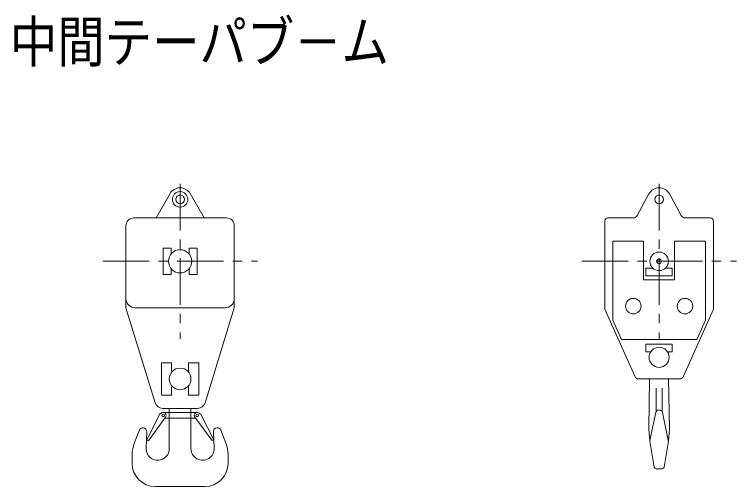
# Model space of a CAD drawing. Units: millimetres on the paper. Extents: x -420 to 420, y -297 to 297.
# Drawn here: x 32.9 to 110.6, y -147.1 to -96.3 of the extents above; entities that cross this region are included whole.
import ezdxf
from ezdxf.enums import TextEntityAlignment as Align

# ---------------------------------------------------------------- set-up
doc = ezdxf.new("R2010")
doc.units = ezdxf.units.MM
doc.linetypes.add('CHAIN1', pattern=[8, 5, -1, 1, -1])
doc.layers.add('0-0_0', color=7, linetype='Continuous', lineweight=18)
doc.styles.add('ＭＳ ゴシック', font='')
doc.styles.get('ＭＳ ゴシック').set_extended_font_data('MS Gothic')

msp = doc.modelspace()

# ---------------------------------------------------------------- linework, layer by layer
at = {"layer": '0-0_0', "linetype": 'CHAIN1'}
for p, q in [((50.72, -114.525), (50.72, -131.191)), ((102.283, -114.525), (102.283, -131.191)), ((42.387, -122.858), (59.053, -122.858)), ((93.95, -122.858), (110.617, -122.858))]:
    msp.add_line(p, q, dxfattribs=at)
at = {"layer": '0-0_0'}
for p, q in [((49.638, -115.566), (48.122, -118.191)), ((51.803, -115.566), (53.318, -118.191)), ((99.925, -117.929), (101.184, -115.598)), ((104.642, -117.929), (103.383, -115.598)), ((50.72, -116.666), (50.72, -116.699)), ((45.72, -118.191), (55.72, -118.191)), ((96.45, -118.525), (96.45, -128.025)), ((96.783, -118.191), (99.485, -118.191)), ((107.783, -118.191), (105.082, -118.191)), ((108.117, -118.525), (108.117, -128.025)), ((44.887, -119.025), (44.887, -127.858)), ((56.553, -119.025), (56.553, -127.858)), ((97.283, -120.691), (97.283, -129.191)), ((103.95, -120.691), (103.95, -124.858)), ((103.95, -120.691), (107.283, -120.691)), ((107.283, -120.691), (107.283, -129.191)), ((48.903, -121.441), (49.737, -121.441)), ((49.737, -121.441), (49.737, -122.086)), ((51.703, -121.441), (51.703, -122.086)), ((51.703, -121.441), (52.537, -121.441)), ((52.537, -121.441), (52.537, -124.275)), ((100.867, -123.591), (100.867, -124.425)), ((101.602, -123.591), (100.867, -123.591)), ((103.7, -123.591), (102.963, -123.591)), ((103.7, -123.591), (103.7, -124.425)), ((49.737, -123.63), (49.737, -124.275)), ((51.703, -123.63), (51.703, -124.275)), ((51.703, -124.275), (52.537, -124.275)), ((100.617, -124.858), (103.95, -124.858)), ((103.7, -124.425), (100.867, -124.425)), ((48.039, -138.103), (44.887, -127.858)), ((45.887, -127.858), (55.553, -127.858)), ((53.401, -138.103), (56.553, -127.858)), ((99.651, -135.228), (96.45, -128.025)), ((104.915, -135.228), (108.117, -128.025)), ((97.283, -129.191), (98.242, -131.275)), ((106.325, -131.275), (107.283, -129.191)), ((98.242, -131.275), (106.325, -131.275)), ((103.7, -132.608), (103.7, -131.775)), ((100.867, -132.608), (101.393, -132.608)), ((103.223, -132.608), (103.7, -132.608)), ((48.72, -133.774), (48.72, -137.274)), ((48.72, -133.774), (49.803, -133.774)), ((49.803, -133.774), (49.803, -134.675)), ((51.637, -133.774), (51.637, -134.675)), ((51.637, -133.774), (52.72, -133.774)), ((52.72, -133.774), (52.72, -137.274)), ((104.458, -135.525), (100.108, -135.525)), ((101.158, -140.858), (101.26, -135.52)), ((103.408, -140.858), (103.307, -135.525)), ((49.803, -136.374), (49.803, -137.274)), ((51.637, -136.374), (51.637, -137.274)), ((101.95, -136.525), (101.95, -139.072)), ((102.617, -136.525), (102.617, -139.072)), ((48.72, -137.274), (49.803, -137.274)), ((51.637, -137.274), (52.72, -137.274)), ((48.836, -138.691), (52.605, -138.691)), ((48.887, -139.124), (52.553, -139.124)), ((49.553, -138.691), (49.553, -143.025)), ((51.887, -138.691), (51.887, -143.025)), ((47.134, -142.098), (48.535, -139.267)), ((47.321, -142.191), (49.145, -139.624)), ((48.616, -139.276), (48.552, -139.237)), ((49.03, -139.758), (52.41, -139.758)), ((52.298, -139.629), (54.167, -142.163)), ((52.901, -139.261), (52.835, -139.296)), ((101.298, -142.165), (101.924, -139.15)), ((103.269, -142.165), (102.642, -139.15)), ((45.784, -142.438), (46.332, -141.039)), ((47.055, -142.967), (47.136, -141.211)), ((54.385, -142.967), (54.304, -141.211)), ((55.657, -142.438), (55.108, -141.039)), ((101.283, -142.233), (101.161, -140.883)), ((103.406, -140.883), (103.283, -142.233)), ((47.321, -142.191), (47.134, -142.098)), ((101.753, -145.011), (101.283, -142.233)), ((102.814, -145.011), (103.283, -142.233)), ((45.553, -143.655), (45.553, -144.608)), ((55.887, -143.655), (55.887, -144.608)), ((101.966, -145.192), (102.6, -145.192)), ((48.053, -147.108), (53.387, -147.108))]:
    msp.add_line(p, q, dxfattribs=at)
for points in [[(97.283, -120.691), (100.617, -120.691), (100.617, -124.858)], [(48.903, -121.441), (48.903, -124.275), (49.737, -124.275)], [(100.867, -132.608), (100.867, -131.775), (103.7, -131.775)], [(52.901, -139.261), (54.352, -142.068), (54.167, -142.163)]]:
    msp.add_lwpolyline(points, dxfattribs=at)
for centre, radius in [((50.72, -116.191), 0.833), ((50.72, -116.191), 0.475), ((102.283, -116.191), 0.475), ((50.72, -122.858), 1.25), ((102.283, -122.858), 1), ((102.283, -122.858), 0.25), ((50.72, -122.858), 0.0167), ((50.72, -122.858), 0.0167), ((99.501, -127.68), 0.833), ((105.065, -127.68), 0.833), ((102.283, -133.192), 1.083), ((50.72, -135.525), 1.167), ((48.887, -139.441), 0.142), ((52.553, -139.441), 0.142)]:
    msp.add_circle(centre, radius, dxfattribs=at)
for centre, radius, start, end in [((50.72, -116.191), 1.25, 30, 150), ((102.283, -116.191), 1.25, 28.36828, 151.63172), ((99.485, -117.691), 0.5, 270, 331.63172), ((105.082, -117.691), 0.5, 208.36828, 270), ((45.72, -119.025), 0.833, 90, 180), ((55.72, -119.025), 0.833, 0, 90), ((96.783, -118.525), 0.333, 90, 180.00001), ((107.783, -118.525), 0.333, 359.99999, 90), ((45.887, -126.858), 1, 180, 270), ((55.553, -126.858), 1, 270, 0), ((100.108, -135.025), 0.5, 203.96243, 270), ((104.458, -135.025), 0.5, 270, 336.03757), ((48.836, -137.858), 0.833, 197.10273, 270), ((52.605, -137.858), 0.833, 270, 342.89727), ((48.887, -139.441), 0.317, 324.59641, 153.66116), ((48.887, -139.441), 0.317, 89.99998, 147.71236), ((52.553, -139.441), 0.317, 27.33884, 216.40361), ((102.283, -139.225), 0.367, 11.7456, 168.25447), ((46.72, -141.191), 0.417, 357.34143, 165.14258), ((54.72, -141.191), 0.417, 14.85742, 182.65857), ((101.624, -142.233), 0.333, 168.25447, 191.84208), ((102.943, -142.233), 0.333, 348.15792, 11.7456), ((48.887, -143.655), 3.333, 158.58323, 180), ((48.303, -143.025), 1.25, 177.34143, 0), ((53.137, -143.025), 1.25, 180, 2.65857), ((52.553, -143.655), 3.333, 0, 21.41677), ((48.053, -144.608), 2.5, 180, 270), ((53.387, -144.608), 2.5, 270, 0), ((101.966, -144.975), 0.217, 189.59309, 270), ((102.6, -144.975), 0.217, 270, 350.40691)]:
    msp.add_arc(centre, radius, start, end, dxfattribs=at)

# ---------------------------------------------------------------- texts
at = {"layer": '0-0_0', "style": 'ＭＳ ゴシック', "width": 0.85}
msp.add_text('中間テーパブ－ム', height=4.399, dxfattribs=at).set_placement((32.394, -102.739), align=Align.BOTTOM_LEFT)

doc.saveas('drawing.dxf')
